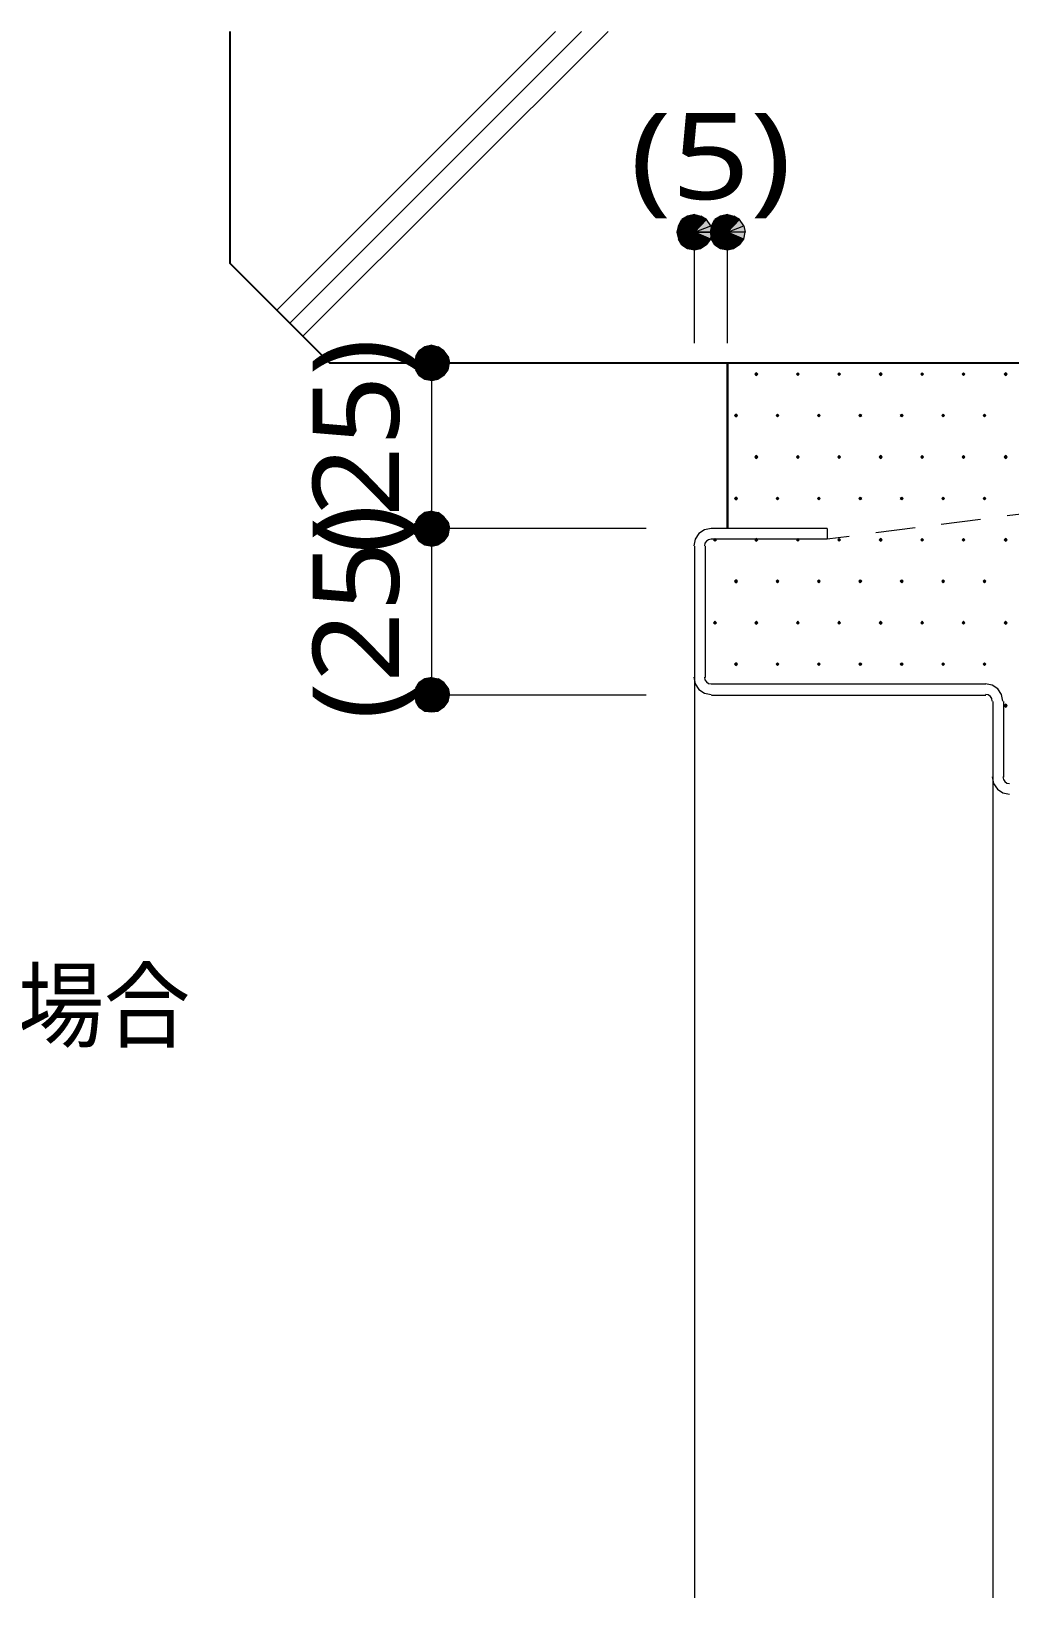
# Model space of a CAD drawing. Header units: millimetres. Extents: x 0 to 420, y 0 to 297.
# Drawn here: x 281.19 to 310.68, y 222.36 to 269.56 of the extents above; entities that cross this region are included whole.
import ezdxf
from ezdxf.enums import TextEntityAlignment as Align

# ---------------------------------------------------------------- set-up
doc = ezdxf.new("R2010")
doc.units = ezdxf.units.MM
doc.styles.add('kst32b', font='NotoSansJP-Variable.ttf')

msp = doc.modelspace()

# ---------------------------------------------------------------- hatches: boundary and pattern name
h = msp.add_hatch(color=7)
h.paths.add_polyline_path([(300.969, 263.991), (300.8, 263.885), (301.18, 263.504), (300.969, 263.991)])
h.paths.add_polyline_path([(300.8, 263.885), (301.18, 263.504), (300.694, 263.694), (300.8, 263.885)])
h.paths.add_polyline_path([(301.18, 263.504), (300.694, 263.694), (300.651, 263.504), (301.18, 263.504)])
h = msp.add_hatch(color=7)
h.paths.add_polyline_path([(301.54, 263.885), (301.371, 263.991), (301.18, 263.504), (301.54, 263.885)])
h.paths.add_polyline_path([(301.371, 263.991), (301.18, 263.504), (301.18, 264.033), (301.371, 263.991)])
h.paths.add_polyline_path([(301.18, 263.504), (301.18, 264.033), (300.969, 263.991), (301.18, 263.504)])
h = msp.add_hatch(color=7)
h.paths.add_polyline_path([(301.667, 263.292), (301.688, 263.504), (301.18, 263.504), (301.667, 263.292)])
h.paths.add_polyline_path([(301.688, 263.504), (301.18, 263.504), (301.667, 263.694), (301.688, 263.504)])
h.paths.add_polyline_path([(301.18, 263.504), (301.667, 263.694), (301.54, 263.885), (301.18, 263.504)])
h = msp.add_hatch(color=7)
h.paths.add_polyline_path([(301.964, 263.991), (301.794, 263.885), (302.175, 263.504), (301.964, 263.991)])
h.paths.add_polyline_path([(301.794, 263.885), (302.175, 263.504), (301.688, 263.694), (301.794, 263.885)])
h.paths.add_polyline_path([(302.175, 263.504), (301.688, 263.694), (301.646, 263.504), (302.175, 263.504)])
h = msp.add_hatch(color=7)
h.paths.add_polyline_path([(302.535, 263.885), (302.366, 263.991), (302.175, 263.504), (302.535, 263.885)])
h.paths.add_polyline_path([(302.366, 263.991), (302.175, 263.504), (302.175, 264.033), (302.366, 263.991)])
h.paths.add_polyline_path([(302.175, 263.504), (302.175, 264.033), (301.964, 263.991), (302.175, 263.504)])
h = msp.add_hatch(color=7)
h.paths.add_polyline_path([(302.662, 263.292), (302.704, 263.504), (302.175, 263.504), (302.662, 263.292)])
h.paths.add_polyline_path([(302.704, 263.504), (302.175, 263.504), (302.662, 263.694), (302.704, 263.504)])
h.paths.add_polyline_path([(302.175, 263.504), (302.662, 263.694), (302.535, 263.885), (302.175, 263.504)])
h = msp.add_hatch(color=7)
h.paths.add_polyline_path([(300.651, 263.504), (300.694, 263.292), (301.18, 263.504), (300.651, 263.504)])
h.paths.add_polyline_path([(300.694, 263.292), (301.18, 263.504), (300.8, 263.123), (300.694, 263.292)])
h.paths.add_polyline_path([(301.18, 263.504), (300.8, 263.123), (300.969, 263.017), (301.18, 263.504)])
for points in [[(300.969, 263.017), (301.18, 262.975), (301.18, 263.504), (300.969, 263.017)], [(301.964, 263.017), (302.175, 262.975), (302.175, 263.504), (301.964, 263.017)], [(293.053, 259.08), (293.264, 259.038), (293.264, 259.567), (293.053, 259.08)], [(303.043, 259.271), (303.022, 259.249), (303.001, 259.228), (303.022, 259.207), (303.043, 259.186), (303.064, 259.207), (303.086, 259.228), (303.064, 259.249), (303.043, 259.271)], [(304.292, 259.271), (304.271, 259.249), (304.25, 259.228), (304.271, 259.207), (304.292, 259.186), (304.313, 259.207), (304.334, 259.228), (304.313, 259.249), (304.292, 259.271)], [(305.541, 259.271), (305.52, 259.249), (305.498, 259.228), (305.52, 259.207), (305.541, 259.186), (305.562, 259.207), (305.583, 259.228), (305.562, 259.249), (305.541, 259.271)], [(306.79, 259.271), (306.769, 259.249), (306.747, 259.228), (306.769, 259.207), (306.79, 259.186), (306.811, 259.207), (306.832, 259.228), (306.811, 259.249), (306.79, 259.271)], [(308.038, 259.271), (308.017, 259.249), (307.996, 259.228), (308.017, 259.207), (308.038, 259.186), (308.06, 259.207), (308.081, 259.228), (308.06, 259.249), (308.038, 259.271)], [(309.287, 259.271), (309.266, 259.249), (309.245, 259.228), (309.266, 259.207), (309.287, 259.186), (309.309, 259.207), (309.33, 259.228), (309.309, 259.249), (309.287, 259.271)], [(310.557, 259.271), (310.536, 259.249), (310.515, 259.228), (310.536, 259.207), (310.557, 259.186), (310.579, 259.207), (310.6, 259.228), (310.579, 259.249), (310.557, 259.271)], [(302.429, 258.022), (302.408, 258), (302.387, 257.979), (302.408, 257.958), (302.429, 257.937), (302.45, 257.958), (302.472, 257.979), (302.45, 258), (302.429, 258.022)], [(303.678, 258.022), (303.657, 258), (303.636, 257.979), (303.657, 257.958), (303.678, 257.937), (303.699, 257.958), (303.721, 257.979), (303.699, 258), (303.678, 258.022)], [(304.927, 258.022), (304.906, 258), (304.885, 257.979), (304.906, 257.958), (304.927, 257.937), (304.948, 257.958), (304.969, 257.979), (304.948, 258), (304.927, 258.022)], [(306.176, 258.022), (306.155, 258), (306.134, 257.979), (306.155, 257.958), (306.176, 257.937), (306.197, 257.958), (306.218, 257.979), (306.197, 258), (306.176, 258.022)], [(307.425, 258.022), (307.404, 258), (307.382, 257.979), (307.404, 257.958), (307.425, 257.937), (307.446, 257.958), (307.467, 257.979), (307.446, 258), (307.425, 258.022)], [(308.673, 258.022), (308.652, 258), (308.631, 257.979), (308.652, 257.958), (308.673, 257.937), (308.695, 257.958), (308.716, 257.979), (308.695, 258), (308.673, 258.022)], [(309.922, 258.022), (309.901, 258), (309.88, 257.979), (309.901, 257.958), (309.922, 257.937), (309.944, 257.958), (309.965, 257.979), (309.944, 258), (309.922, 258.022)], [(303.043, 256.773), (303.022, 256.752), (303.001, 256.73), (303.022, 256.709), (303.043, 256.688), (303.064, 256.709), (303.086, 256.73), (303.064, 256.752), (303.043, 256.773)], [(304.292, 256.773), (304.271, 256.752), (304.25, 256.73), (304.271, 256.709), (304.292, 256.688), (304.313, 256.709), (304.334, 256.73), (304.313, 256.752), (304.292, 256.773)], [(305.541, 256.773), (305.52, 256.752), (305.498, 256.73), (305.52, 256.709), (305.541, 256.688), (305.562, 256.709), (305.583, 256.73), (305.562, 256.752), (305.541, 256.773)], [(306.79, 256.773), (306.769, 256.752), (306.747, 256.73), (306.769, 256.709), (306.79, 256.688), (306.811, 256.709), (306.832, 256.73), (306.811, 256.752), (306.79, 256.773)], [(308.038, 256.773), (308.017, 256.752), (307.996, 256.73), (308.017, 256.709), (308.038, 256.688), (308.06, 256.709), (308.081, 256.73), (308.06, 256.752), (308.038, 256.773)], [(309.287, 256.773), (309.266, 256.752), (309.245, 256.73), (309.266, 256.709), (309.287, 256.688), (309.309, 256.709), (309.33, 256.73), (309.309, 256.752), (309.287, 256.773)], [(310.557, 256.773), (310.536, 256.752), (310.515, 256.73), (310.536, 256.709), (310.557, 256.688), (310.579, 256.709), (310.6, 256.73), (310.579, 256.752), (310.557, 256.773)], [(302.429, 255.524), (302.408, 255.503), (302.387, 255.482), (302.408, 255.46), (302.429, 255.439), (302.45, 255.46), (302.472, 255.482), (302.45, 255.503), (302.429, 255.524)], [(303.678, 255.524), (303.657, 255.503), (303.636, 255.482), (303.657, 255.46), (303.678, 255.439), (303.699, 255.46), (303.721, 255.482), (303.699, 255.503), (303.678, 255.524)], [(304.927, 255.524), (304.906, 255.503), (304.885, 255.482), (304.906, 255.46), (304.927, 255.439), (304.948, 255.46), (304.969, 255.482), (304.948, 255.503), (304.927, 255.524)], [(306.176, 255.524), (306.155, 255.503), (306.134, 255.482), (306.155, 255.46), (306.176, 255.439), (306.197, 255.46), (306.218, 255.482), (306.197, 255.503), (306.176, 255.524)], [(307.425, 255.524), (307.404, 255.503), (307.382, 255.482), (307.404, 255.46), (307.425, 255.439), (307.446, 255.46), (307.467, 255.482), (307.446, 255.503), (307.425, 255.524)], [(308.673, 255.524), (308.652, 255.503), (308.631, 255.482), (308.652, 255.46), (308.673, 255.439), (308.695, 255.46), (308.716, 255.482), (308.695, 255.503), (308.673, 255.524)], [(309.922, 255.524), (309.901, 255.503), (309.88, 255.482), (309.901, 255.46), (309.922, 255.439), (309.944, 255.46), (309.965, 255.482), (309.944, 255.503), (309.922, 255.524)], [(293.053, 254.085), (293.264, 254.042), (293.264, 254.571), (293.053, 254.085)], [(301.794, 254.275), (301.773, 254.254), (301.752, 254.233), (301.773, 254.212), (301.794, 254.19), (301.816, 254.212), (301.837, 254.233), (301.816, 254.254), (301.794, 254.275)], [(303.043, 254.275), (303.022, 254.254), (303.001, 254.233), (303.022, 254.212), (303.043, 254.19), (303.064, 254.212), (303.086, 254.233), (303.064, 254.254), (303.043, 254.275)], [(304.292, 254.275), (304.271, 254.254), (304.25, 254.233), (304.271, 254.212), (304.292, 254.19), (304.313, 254.212), (304.334, 254.233), (304.313, 254.254), (304.292, 254.275)], [(305.541, 254.275), (305.52, 254.254), (305.498, 254.233), (305.52, 254.212), (305.541, 254.19), (305.562, 254.212), (305.583, 254.233), (305.562, 254.254), (305.541, 254.275)], [(306.79, 254.275), (306.769, 254.254), (306.747, 254.233), (306.769, 254.212), (306.79, 254.19), (306.811, 254.212), (306.832, 254.233), (306.811, 254.254), (306.79, 254.275)], [(308.038, 254.275), (308.017, 254.254), (307.996, 254.233), (308.017, 254.212), (308.038, 254.19), (308.06, 254.212), (308.081, 254.233), (308.06, 254.254), (308.038, 254.275)], [(309.287, 254.275), (309.266, 254.254), (309.245, 254.233), (309.266, 254.212), (309.287, 254.19), (309.309, 254.212), (309.33, 254.233), (309.309, 254.254), (309.287, 254.275)], [(310.557, 254.275), (310.536, 254.254), (310.515, 254.233), (310.536, 254.212), (310.557, 254.19), (310.579, 254.212), (310.6, 254.233), (310.579, 254.254), (310.557, 254.275)], [(302.429, 253.026), (302.408, 253.005), (302.387, 252.984), (302.408, 252.963), (302.429, 252.942), (302.45, 252.963), (302.472, 252.984), (302.45, 253.005), (302.429, 253.026)], [(303.678, 253.026), (303.657, 253.005), (303.636, 252.984), (303.657, 252.963), (303.678, 252.942), (303.699, 252.963), (303.721, 252.984), (303.699, 253.005), (303.678, 253.026)], [(304.927, 253.026), (304.906, 253.005), (304.885, 252.984), (304.906, 252.963), (304.927, 252.942), (304.948, 252.963), (304.969, 252.984), (304.948, 253.005), (304.927, 253.026)], [(306.176, 253.026), (306.155, 253.005), (306.134, 252.984), (306.155, 252.963), (306.176, 252.942), (306.197, 252.963), (306.218, 252.984), (306.197, 253.005), (306.176, 253.026)], [(307.425, 253.026), (307.404, 253.005), (307.382, 252.984), (307.404, 252.963), (307.425, 252.942), (307.446, 252.963), (307.467, 252.984), (307.446, 253.005), (307.425, 253.026)], [(308.673, 253.026), (308.652, 253.005), (308.631, 252.984), (308.652, 252.963), (308.673, 252.942), (308.695, 252.963), (308.716, 252.984), (308.695, 253.005), (308.673, 253.026)], [(309.922, 253.026), (309.901, 253.005), (309.88, 252.984), (309.901, 252.963), (309.922, 252.942), (309.944, 252.963), (309.965, 252.984), (309.944, 253.005), (309.922, 253.026)], [(301.794, 251.778), (301.773, 251.756), (301.752, 251.735), (301.773, 251.714), (301.794, 251.693), (301.816, 251.714), (301.837, 251.735), (301.816, 251.756), (301.794, 251.778)], [(303.043, 251.778), (303.022, 251.756), (303.001, 251.735), (303.022, 251.714), (303.043, 251.693), (303.064, 251.714), (303.086, 251.735), (303.064, 251.756), (303.043, 251.778)], [(304.292, 251.778), (304.271, 251.756), (304.25, 251.735), (304.271, 251.714), (304.292, 251.693), (304.313, 251.714), (304.334, 251.735), (304.313, 251.756), (304.292, 251.778)], [(305.541, 251.778), (305.52, 251.756), (305.498, 251.735), (305.52, 251.714), (305.541, 251.693), (305.562, 251.714), (305.583, 251.735), (305.562, 251.756), (305.541, 251.778)], [(306.79, 251.778), (306.769, 251.756), (306.747, 251.735), (306.769, 251.714), (306.79, 251.693), (306.811, 251.714), (306.832, 251.735), (306.811, 251.756), (306.79, 251.778)], [(308.038, 251.778), (308.017, 251.756), (307.996, 251.735), (308.017, 251.714), (308.038, 251.693), (308.06, 251.714), (308.081, 251.735), (308.06, 251.756), (308.038, 251.778)], [(309.287, 251.778), (309.266, 251.756), (309.245, 251.735), (309.266, 251.714), (309.287, 251.693), (309.309, 251.714), (309.33, 251.735), (309.309, 251.756), (309.287, 251.778)], [(310.557, 251.778), (310.536, 251.756), (310.515, 251.735), (310.536, 251.714), (310.557, 251.693), (310.579, 251.714), (310.6, 251.735), (310.579, 251.756), (310.557, 251.778)], [(302.429, 250.529), (302.408, 250.507), (302.387, 250.486), (302.408, 250.465), (302.429, 250.444), (302.45, 250.465), (302.472, 250.486), (302.45, 250.507), (302.429, 250.529)], [(303.678, 250.529), (303.657, 250.507), (303.636, 250.486), (303.657, 250.465), (303.678, 250.444), (303.699, 250.465), (303.721, 250.486), (303.699, 250.507), (303.678, 250.529)], [(304.927, 250.529), (304.906, 250.507), (304.885, 250.486), (304.906, 250.465), (304.927, 250.444), (304.948, 250.465), (304.969, 250.486), (304.948, 250.507), (304.927, 250.529)], [(306.176, 250.529), (306.155, 250.507), (306.134, 250.486), (306.155, 250.465), (306.176, 250.444), (306.197, 250.465), (306.218, 250.486), (306.197, 250.507), (306.176, 250.529)], [(307.425, 250.529), (307.404, 250.507), (307.382, 250.486), (307.404, 250.465), (307.425, 250.444), (307.446, 250.465), (307.467, 250.486), (307.446, 250.507), (307.425, 250.529)], [(308.673, 250.529), (308.652, 250.507), (308.631, 250.486), (308.652, 250.465), (308.673, 250.444), (308.695, 250.465), (308.716, 250.486), (308.695, 250.507), (308.673, 250.529)], [(309.922, 250.529), (309.901, 250.507), (309.88, 250.486), (309.901, 250.465), (309.922, 250.444), (309.944, 250.465), (309.965, 250.486), (309.944, 250.507), (309.922, 250.529)], [(293.053, 249.068), (293.264, 249.047), (293.264, 249.555), (293.053, 249.068)], [(310.557, 249.28), (310.536, 249.259), (310.515, 249.237), (310.536, 249.216), (310.557, 249.195), (310.579, 249.216), (310.6, 249.237), (310.579, 249.259), (310.557, 249.28)]]:
    msp.add_hatch(color=7).paths.add_polyline_path(points)
h = msp.add_hatch(color=7)
h.paths.add_polyline_path([(301.18, 262.975), (301.371, 263.017), (301.18, 263.504), (301.18, 262.975)])
h.paths.add_polyline_path([(301.371, 263.017), (301.18, 263.504), (301.54, 263.123), (301.371, 263.017)])
h.paths.add_polyline_path([(301.18, 263.504), (301.54, 263.123), (301.667, 263.292), (301.18, 263.504)])
h = msp.add_hatch(color=7)
h.paths.add_polyline_path([(301.646, 263.504), (301.688, 263.292), (302.175, 263.504), (301.646, 263.504)])
h.paths.add_polyline_path([(301.688, 263.292), (302.175, 263.504), (301.794, 263.123), (301.688, 263.292)])
h.paths.add_polyline_path([(302.175, 263.504), (301.794, 263.123), (301.964, 263.017), (302.175, 263.504)])
h = msp.add_hatch(color=7)
h.paths.add_polyline_path([(302.175, 262.975), (302.366, 263.017), (302.175, 263.504), (302.175, 262.975)])
h.paths.add_polyline_path([(302.366, 263.017), (302.175, 263.504), (302.535, 263.123), (302.366, 263.017)])
h.paths.add_polyline_path([(302.175, 263.504), (302.535, 263.123), (302.662, 263.292), (302.175, 263.504)])
h = msp.add_hatch(color=7)
h.paths.add_polyline_path([(293.624, 259.927), (293.455, 260.054), (293.264, 259.567), (293.624, 259.927)])
h.paths.add_polyline_path([(293.455, 260.054), (293.264, 259.567), (293.264, 260.096), (293.455, 260.054)])
h.paths.add_polyline_path([(293.264, 259.567), (293.264, 260.096), (293.053, 260.054), (293.264, 259.567)])
h = msp.add_hatch(color=7)
h.paths.add_polyline_path([(293.053, 260.054), (292.883, 259.927), (293.264, 259.567), (293.053, 260.054)])
h.paths.add_polyline_path([(292.883, 259.927), (293.264, 259.567), (292.777, 259.757), (292.883, 259.927)])
h.paths.add_polyline_path([(293.264, 259.567), (292.777, 259.757), (292.735, 259.567), (293.264, 259.567)])
h = msp.add_hatch(color=7)
h.paths.add_polyline_path([(293.751, 259.355), (293.793, 259.567), (293.264, 259.567), (293.751, 259.355)])
h.paths.add_polyline_path([(293.793, 259.567), (293.264, 259.567), (293.751, 259.757), (293.793, 259.567)])
h.paths.add_polyline_path([(293.264, 259.567), (293.751, 259.757), (293.624, 259.927), (293.264, 259.567)])
h = msp.add_hatch(color=7)
h.paths.add_polyline_path([(292.735, 259.567), (292.777, 259.355), (293.264, 259.567), (292.735, 259.567)])
h.paths.add_polyline_path([(292.777, 259.355), (293.264, 259.567), (292.883, 259.186), (292.777, 259.355)])
h.paths.add_polyline_path([(293.264, 259.567), (292.883, 259.186), (293.053, 259.08), (293.264, 259.567)])
h = msp.add_hatch(color=7)
h.paths.add_polyline_path([(293.264, 259.038), (293.455, 259.08), (293.264, 259.567), (293.264, 259.038)])
h.paths.add_polyline_path([(293.455, 259.08), (293.264, 259.567), (293.624, 259.186), (293.455, 259.08)])
h.paths.add_polyline_path([(293.264, 259.567), (293.624, 259.186), (293.751, 259.355), (293.264, 259.567)])
h = msp.add_hatch(color=7)
h.paths.add_polyline_path([(293.053, 255.058), (292.883, 254.931), (293.264, 254.571), (293.053, 255.058)])
h.paths.add_polyline_path([(292.883, 254.931), (293.264, 254.571), (292.777, 254.762), (292.883, 254.931)])
h.paths.add_polyline_path([(293.264, 254.571), (292.777, 254.762), (292.735, 254.571), (293.264, 254.571)])
h = msp.add_hatch(color=7)
h.paths.add_polyline_path([(293.624, 254.931), (293.455, 255.058), (293.264, 254.571), (293.624, 254.931)])
h.paths.add_polyline_path([(293.455, 255.058), (293.264, 254.571), (293.264, 255.101), (293.455, 255.058)])
h.paths.add_polyline_path([(293.264, 254.571), (293.264, 255.101), (293.053, 255.058), (293.264, 254.571)])
h = msp.add_hatch(color=7)
h.paths.add_polyline_path([(293.751, 254.36), (293.793, 254.571), (293.264, 254.571), (293.751, 254.36)])
h.paths.add_polyline_path([(293.793, 254.571), (293.264, 254.571), (293.751, 254.762), (293.793, 254.571)])
h.paths.add_polyline_path([(293.264, 254.571), (293.751, 254.762), (293.624, 254.931), (293.264, 254.571)])
h = msp.add_hatch(color=7)
h.paths.add_polyline_path([(292.735, 254.571), (292.777, 254.36), (293.264, 254.571), (292.735, 254.571)])
h.paths.add_polyline_path([(292.777, 254.36), (293.264, 254.571), (292.883, 254.19), (292.777, 254.36)])
h.paths.add_polyline_path([(293.264, 254.571), (292.883, 254.19), (293.053, 254.085), (293.264, 254.571)])
h = msp.add_hatch(color=7)
h.paths.add_polyline_path([(293.264, 254.042), (293.455, 254.085), (293.264, 254.571), (293.264, 254.042)])
h.paths.add_polyline_path([(293.455, 254.085), (293.264, 254.571), (293.624, 254.19), (293.455, 254.085)])
h.paths.add_polyline_path([(293.264, 254.571), (293.624, 254.19), (293.751, 254.36), (293.264, 254.571)])
h = msp.add_hatch(color=7)
h.paths.add_polyline_path([(293.053, 250.042), (292.883, 249.936), (293.264, 249.555), (293.053, 250.042)])
h.paths.add_polyline_path([(292.883, 249.936), (293.264, 249.555), (292.777, 249.767), (292.883, 249.936)])
h.paths.add_polyline_path([(293.264, 249.555), (292.777, 249.767), (292.735, 249.555), (293.264, 249.555)])
h = msp.add_hatch(color=7)
h.paths.add_polyline_path([(293.624, 249.936), (293.455, 250.042), (293.264, 249.555), (293.624, 249.936)])
h.paths.add_polyline_path([(293.455, 250.042), (293.264, 249.555), (293.264, 250.084), (293.455, 250.042)])
h.paths.add_polyline_path([(293.264, 249.555), (293.264, 250.084), (293.053, 250.042), (293.264, 249.555)])
h = msp.add_hatch(color=7)
h.paths.add_polyline_path([(293.751, 249.364), (293.793, 249.555), (293.264, 249.555), (293.751, 249.364)])
h.paths.add_polyline_path([(293.793, 249.555), (293.264, 249.555), (293.751, 249.767), (293.793, 249.555)])
h.paths.add_polyline_path([(293.264, 249.555), (293.751, 249.767), (293.624, 249.936), (293.264, 249.555)])
h = msp.add_hatch(color=7)
h.paths.add_polyline_path([(292.735, 249.555), (292.777, 249.364), (293.264, 249.555), (292.735, 249.555)])
h.paths.add_polyline_path([(292.777, 249.364), (293.264, 249.555), (292.883, 249.195), (292.777, 249.364)])
h.paths.add_polyline_path([(293.264, 249.555), (292.883, 249.195), (293.053, 249.068), (293.264, 249.555)])
h = msp.add_hatch(color=7)
h.paths.add_polyline_path([(293.264, 249.047), (293.455, 249.068), (293.264, 249.555), (293.264, 249.047)])
h.paths.add_polyline_path([(293.455, 249.068), (293.264, 249.555), (293.624, 249.195), (293.455, 249.068)])
h.paths.add_polyline_path([(293.264, 249.555), (293.624, 249.195), (293.751, 249.364), (293.264, 249.555)])

# ---------------------------------------------------------------- linework, layer by layer
at = {"lineweight": 25}
for points in [[(287.168, 269.557), (287.168, 262.572), (290.174, 259.567)], [(290.174, 259.567), (323.173, 259.567)]]:
    msp.add_lwpolyline(points, dxfattribs=at)
at = {"lineweight": 13}
for points in [[(288.586, 261.154), (296.989, 269.557)], [(288.967, 260.752), (297.773, 269.557)], [(289.37, 260.371), (298.577, 269.557)], [(301.18, 260.159), (301.18, 263.504)], [(301.18, 263.504), (302.175, 263.504)], [(302.175, 260.159), (302.175, 263.504)], [(293.264, 249.555), (293.264, 254.571), (293.264, 259.567)], [(311.785, 255.101), (310.6, 254.953)], [(299.72, 254.571), (293.264, 254.571)], [(301.678, 254.571), (301.476, 254.531), (301.311, 254.42), (301.2, 254.255), (301.159, 254.053)], [(305.181, 254.571), (301.688, 254.571)], [(305.181, 254.571), (305.181, 254.254)], [(307.827, 254.593), (306.641, 254.445)], [(309.795, 254.847), (308.61, 254.698)], [(301.18, 254.042), (301.18, 250.084)], [(301.678, 254.254), (301.6, 254.238), (301.536, 254.195), (301.493, 254.131), (301.477, 254.053)], [(301.498, 254.042), (301.498, 250.084)], [(305.181, 254.254), (301.688, 254.254)], [(305.837, 254.339), (305.181, 254.254)], [(301.159, 250.095), (301.2, 249.893), (301.311, 249.728), (301.476, 249.617), (301.678, 249.576)], [(301.18, 250.084), (301.18, 222.356)], [(301.477, 250.095), (301.493, 250.016), (301.536, 249.953), (301.6, 249.909), (301.678, 249.894)], [(301.688, 249.894), (309.965, 249.894)], [(310.473, 249.375), (310.432, 249.577), (310.321, 249.742), (310.156, 249.853), (309.954, 249.894)], [(299.72, 249.555), (293.264, 249.555)], [(301.688, 249.555), (309.965, 249.555)], [(310.155, 249.375), (310.139, 249.453), (310.096, 249.517), (310.032, 249.56), (309.954, 249.576)], [(310.176, 249.364), (310.176, 247.079)], [(310.494, 249.364), (310.494, 247.079)], [(310.155, 247.089), (310.196, 246.887), (310.307, 246.722), (310.472, 246.611), (310.674, 246.571)], [(310.176, 247.079), (310.176, 222.356)], [(310.473, 247.089), (310.488, 247.011), (310.532, 246.947), (310.595, 246.904), (310.674, 246.888)]]:
    msp.add_lwpolyline(points, dxfattribs=at)
at = {"lineweight": 0}
for points in [[(300.8, 263.885), (301.18, 263.504), (300.694, 263.694)], [(300.969, 263.991), (300.8, 263.885), (301.18, 263.504)], [(301.18, 263.504), (301.18, 264.033), (300.969, 263.991)], [(301.371, 263.991), (301.18, 263.504), (301.18, 264.033)], [(301.54, 263.885), (301.371, 263.991), (301.18, 263.504)], [(301.18, 263.504), (301.667, 263.694), (301.54, 263.885)], [(301.794, 263.885), (302.175, 263.504), (301.688, 263.694)], [(301.964, 263.991), (301.794, 263.885), (302.175, 263.504)], [(302.175, 263.504), (302.175, 264.033), (301.964, 263.991)], [(302.366, 263.991), (302.175, 263.504), (302.175, 264.033)], [(302.535, 263.885), (302.366, 263.991), (302.175, 263.504)], [(302.175, 263.504), (302.662, 263.694), (302.535, 263.885)], [(301.18, 263.504), (300.694, 263.694), (300.651, 263.504)], [(300.651, 263.504), (300.694, 263.292), (301.18, 263.504)], [(300.694, 263.292), (301.18, 263.504), (300.8, 263.123)], [(301.18, 263.504), (300.8, 263.123), (300.969, 263.017)], [(300.969, 263.017), (301.18, 262.975), (301.18, 263.504)], [(301.688, 263.504), (301.18, 263.504), (301.667, 263.694)], [(301.18, 262.975), (301.371, 263.017), (301.18, 263.504)], [(301.371, 263.017), (301.18, 263.504), (301.54, 263.123)], [(301.18, 263.504), (301.54, 263.123), (301.667, 263.292)], [(301.667, 263.292), (301.688, 263.504), (301.18, 263.504)], [(302.175, 263.504), (301.688, 263.694), (301.646, 263.504)], [(301.646, 263.504), (301.688, 263.292), (302.175, 263.504)], [(301.688, 263.292), (302.175, 263.504), (301.794, 263.123)], [(302.175, 263.504), (301.794, 263.123), (301.964, 263.017)], [(301.964, 263.017), (302.175, 262.975), (302.175, 263.504)], [(302.704, 263.504), (302.175, 263.504), (302.662, 263.694)], [(302.175, 262.975), (302.366, 263.017), (302.175, 263.504)], [(302.366, 263.017), (302.175, 263.504), (302.535, 263.123)], [(302.175, 263.504), (302.535, 263.123), (302.662, 263.292)], [(302.662, 263.292), (302.704, 263.504), (302.175, 263.504)], [(293.264, 259.567), (293.264, 260.096), (293.053, 260.054)], [(293.455, 260.054), (293.264, 259.567), (293.264, 260.096)], [(293.264, 259.567), (292.777, 259.757), (292.735, 259.567)], [(292.883, 259.927), (293.264, 259.567), (292.777, 259.757)], [(293.053, 260.054), (292.883, 259.927), (293.264, 259.567)], [(293.624, 259.927), (293.455, 260.054), (293.264, 259.567)], [(293.264, 259.567), (293.751, 259.757), (293.624, 259.927)], [(293.793, 259.567), (293.264, 259.567), (293.751, 259.757)], [(292.735, 259.567), (292.777, 259.355), (293.264, 259.567)], [(292.777, 259.355), (293.264, 259.567), (292.883, 259.186)], [(293.264, 259.567), (292.883, 259.186), (293.053, 259.08)], [(293.053, 259.08), (293.264, 259.038), (293.264, 259.567)], [(293.264, 259.038), (293.455, 259.08), (293.264, 259.567)], [(293.455, 259.08), (293.264, 259.567), (293.624, 259.186)], [(293.264, 259.567), (293.624, 259.186), (293.751, 259.355)], [(293.751, 259.355), (293.793, 259.567), (293.264, 259.567)], [(303.043, 259.271), (303.022, 259.249), (303.001, 259.228), (303.022, 259.207), (303.043, 259.186), (303.064, 259.207), (303.086, 259.228), (303.064, 259.249)], [(304.292, 259.271), (304.271, 259.249), (304.25, 259.228), (304.271, 259.207), (304.292, 259.186), (304.313, 259.207), (304.334, 259.228), (304.313, 259.249)], [(305.541, 259.271), (305.52, 259.249), (305.498, 259.228), (305.52, 259.207), (305.541, 259.186), (305.562, 259.207), (305.583, 259.228), (305.562, 259.249)], [(306.79, 259.271), (306.769, 259.249), (306.747, 259.228), (306.769, 259.207), (306.79, 259.186), (306.811, 259.207), (306.832, 259.228), (306.811, 259.249)], [(308.038, 259.271), (308.017, 259.249), (307.996, 259.228), (308.017, 259.207), (308.038, 259.186), (308.06, 259.207), (308.081, 259.228), (308.06, 259.249)], [(309.287, 259.271), (309.266, 259.249), (309.245, 259.228), (309.266, 259.207), (309.287, 259.186), (309.309, 259.207), (309.33, 259.228), (309.309, 259.249)], [(310.557, 259.271), (310.536, 259.249), (310.515, 259.228), (310.536, 259.207), (310.557, 259.186), (310.579, 259.207), (310.6, 259.228), (310.579, 259.249)], [(302.429, 258.022), (302.408, 258), (302.387, 257.979), (302.408, 257.958), (302.429, 257.937), (302.45, 257.958), (302.472, 257.979), (302.45, 258)], [(303.678, 258.022), (303.657, 258), (303.636, 257.979), (303.657, 257.958), (303.678, 257.937), (303.699, 257.958), (303.721, 257.979), (303.699, 258)], [(304.927, 258.022), (304.906, 258), (304.885, 257.979), (304.906, 257.958), (304.927, 257.937), (304.948, 257.958), (304.969, 257.979), (304.948, 258)], [(306.176, 258.022), (306.155, 258), (306.134, 257.979), (306.155, 257.958), (306.176, 257.937), (306.197, 257.958), (306.218, 257.979), (306.197, 258)], [(307.425, 258.022), (307.404, 258), (307.382, 257.979), (307.404, 257.958), (307.425, 257.937), (307.446, 257.958), (307.467, 257.979), (307.446, 258)], [(308.673, 258.022), (308.652, 258), (308.631, 257.979), (308.652, 257.958), (308.673, 257.937), (308.695, 257.958), (308.716, 257.979), (308.695, 258)], [(309.922, 258.022), (309.901, 258), (309.88, 257.979), (309.901, 257.958), (309.922, 257.937), (309.944, 257.958), (309.965, 257.979), (309.944, 258)], [(303.043, 256.773), (303.022, 256.752), (303.001, 256.73), (303.022, 256.709), (303.043, 256.688), (303.064, 256.709), (303.086, 256.73), (303.064, 256.752)], [(304.292, 256.773), (304.271, 256.752), (304.25, 256.73), (304.271, 256.709), (304.292, 256.688), (304.313, 256.709), (304.334, 256.73), (304.313, 256.752)], [(305.541, 256.773), (305.52, 256.752), (305.498, 256.73), (305.52, 256.709), (305.541, 256.688), (305.562, 256.709), (305.583, 256.73), (305.562, 256.752)], [(306.79, 256.773), (306.769, 256.752), (306.747, 256.73), (306.769, 256.709), (306.79, 256.688), (306.811, 256.709), (306.832, 256.73), (306.811, 256.752)], [(308.038, 256.773), (308.017, 256.752), (307.996, 256.73), (308.017, 256.709), (308.038, 256.688), (308.06, 256.709), (308.081, 256.73), (308.06, 256.752)], [(309.287, 256.773), (309.266, 256.752), (309.245, 256.73), (309.266, 256.709), (309.287, 256.688), (309.309, 256.709), (309.33, 256.73), (309.309, 256.752)], [(310.557, 256.773), (310.536, 256.752), (310.515, 256.73), (310.536, 256.709), (310.557, 256.688), (310.579, 256.709), (310.6, 256.73), (310.579, 256.752)], [(302.429, 255.524), (302.408, 255.503), (302.387, 255.482), (302.408, 255.46), (302.429, 255.439), (302.45, 255.46), (302.472, 255.482), (302.45, 255.503)], [(303.678, 255.524), (303.657, 255.503), (303.636, 255.482), (303.657, 255.46), (303.678, 255.439), (303.699, 255.46), (303.721, 255.482), (303.699, 255.503)], [(304.927, 255.524), (304.906, 255.503), (304.885, 255.482), (304.906, 255.46), (304.927, 255.439), (304.948, 255.46), (304.969, 255.482), (304.948, 255.503)], [(306.176, 255.524), (306.155, 255.503), (306.134, 255.482), (306.155, 255.46), (306.176, 255.439), (306.197, 255.46), (306.218, 255.482), (306.197, 255.503)], [(307.425, 255.524), (307.404, 255.503), (307.382, 255.482), (307.404, 255.46), (307.425, 255.439), (307.446, 255.46), (307.467, 255.482), (307.446, 255.503)], [(308.673, 255.524), (308.652, 255.503), (308.631, 255.482), (308.652, 255.46), (308.673, 255.439), (308.695, 255.46), (308.716, 255.482), (308.695, 255.503)], [(309.922, 255.524), (309.901, 255.503), (309.88, 255.482), (309.901, 255.46), (309.922, 255.439), (309.944, 255.46), (309.965, 255.482), (309.944, 255.503)], [(292.883, 254.931), (293.264, 254.571), (292.777, 254.762)], [(293.053, 255.058), (292.883, 254.931), (293.264, 254.571)], [(293.264, 254.571), (293.264, 255.101), (293.053, 255.058)], [(293.455, 255.058), (293.264, 254.571), (293.264, 255.101)], [(293.624, 254.931), (293.455, 255.058), (293.264, 254.571)], [(293.264, 254.571), (293.751, 254.762), (293.624, 254.931)], [(293.264, 254.571), (292.777, 254.762), (292.735, 254.571)], [(292.735, 254.571), (292.777, 254.36), (293.264, 254.571)], [(292.777, 254.36), (293.264, 254.571), (292.883, 254.19)], [(293.264, 254.571), (292.883, 254.19), (293.053, 254.085)], [(293.053, 254.085), (293.264, 254.042), (293.264, 254.571)], [(293.793, 254.571), (293.264, 254.571), (293.751, 254.762)], [(293.264, 254.042), (293.455, 254.085), (293.264, 254.571)], [(293.455, 254.085), (293.264, 254.571), (293.624, 254.19)], [(293.264, 254.571), (293.624, 254.19), (293.751, 254.36)], [(293.751, 254.36), (293.793, 254.571), (293.264, 254.571)], [(301.794, 254.275), (301.773, 254.254), (301.752, 254.233), (301.773, 254.212), (301.794, 254.19), (301.816, 254.212), (301.837, 254.233), (301.816, 254.254)], [(303.043, 254.275), (303.022, 254.254), (303.001, 254.233), (303.022, 254.212), (303.043, 254.19), (303.064, 254.212), (303.086, 254.233), (303.064, 254.254)], [(304.292, 254.275), (304.271, 254.254), (304.25, 254.233), (304.271, 254.212), (304.292, 254.19), (304.313, 254.212), (304.334, 254.233), (304.313, 254.254)], [(305.541, 254.275), (305.52, 254.254), (305.498, 254.233), (305.52, 254.212), (305.541, 254.19), (305.562, 254.212), (305.583, 254.233), (305.562, 254.254)], [(306.79, 254.275), (306.769, 254.254), (306.747, 254.233), (306.769, 254.212), (306.79, 254.19), (306.811, 254.212), (306.832, 254.233), (306.811, 254.254)], [(308.038, 254.275), (308.017, 254.254), (307.996, 254.233), (308.017, 254.212), (308.038, 254.19), (308.06, 254.212), (308.081, 254.233), (308.06, 254.254)], [(309.287, 254.275), (309.266, 254.254), (309.245, 254.233), (309.266, 254.212), (309.287, 254.19), (309.309, 254.212), (309.33, 254.233), (309.309, 254.254)], [(310.557, 254.275), (310.536, 254.254), (310.515, 254.233), (310.536, 254.212), (310.557, 254.19), (310.579, 254.212), (310.6, 254.233), (310.579, 254.254)], [(302.429, 253.026), (302.408, 253.005), (302.387, 252.984), (302.408, 252.963), (302.429, 252.942), (302.45, 252.963), (302.472, 252.984), (302.45, 253.005)], [(303.678, 253.026), (303.657, 253.005), (303.636, 252.984), (303.657, 252.963), (303.678, 252.942), (303.699, 252.963), (303.721, 252.984), (303.699, 253.005)], [(304.927, 253.026), (304.906, 253.005), (304.885, 252.984), (304.906, 252.963), (304.927, 252.942), (304.948, 252.963), (304.969, 252.984), (304.948, 253.005)], [(306.176, 253.026), (306.155, 253.005), (306.134, 252.984), (306.155, 252.963), (306.176, 252.942), (306.197, 252.963), (306.218, 252.984), (306.197, 253.005)], [(307.425, 253.026), (307.404, 253.005), (307.382, 252.984), (307.404, 252.963), (307.425, 252.942), (307.446, 252.963), (307.467, 252.984), (307.446, 253.005)], [(308.673, 253.026), (308.652, 253.005), (308.631, 252.984), (308.652, 252.963), (308.673, 252.942), (308.695, 252.963), (308.716, 252.984), (308.695, 253.005)], [(309.922, 253.026), (309.901, 253.005), (309.88, 252.984), (309.901, 252.963), (309.922, 252.942), (309.944, 252.963), (309.965, 252.984), (309.944, 253.005)], [(301.794, 251.778), (301.773, 251.756), (301.752, 251.735), (301.773, 251.714), (301.794, 251.693), (301.816, 251.714), (301.837, 251.735), (301.816, 251.756)], [(303.043, 251.778), (303.022, 251.756), (303.001, 251.735), (303.022, 251.714), (303.043, 251.693), (303.064, 251.714), (303.086, 251.735), (303.064, 251.756)], [(304.292, 251.778), (304.271, 251.756), (304.25, 251.735), (304.271, 251.714), (304.292, 251.693), (304.313, 251.714), (304.334, 251.735), (304.313, 251.756)], [(305.541, 251.778), (305.52, 251.756), (305.498, 251.735), (305.52, 251.714), (305.541, 251.693), (305.562, 251.714), (305.583, 251.735), (305.562, 251.756)], [(306.79, 251.778), (306.769, 251.756), (306.747, 251.735), (306.769, 251.714), (306.79, 251.693), (306.811, 251.714), (306.832, 251.735), (306.811, 251.756)], [(308.038, 251.778), (308.017, 251.756), (307.996, 251.735), (308.017, 251.714), (308.038, 251.693), (308.06, 251.714), (308.081, 251.735), (308.06, 251.756)], [(309.287, 251.778), (309.266, 251.756), (309.245, 251.735), (309.266, 251.714), (309.287, 251.693), (309.309, 251.714), (309.33, 251.735), (309.309, 251.756)], [(310.557, 251.778), (310.536, 251.756), (310.515, 251.735), (310.536, 251.714), (310.557, 251.693), (310.579, 251.714), (310.6, 251.735), (310.579, 251.756)], [(302.429, 250.529), (302.408, 250.507), (302.387, 250.486), (302.408, 250.465), (302.429, 250.444), (302.45, 250.465), (302.472, 250.486), (302.45, 250.507)], [(303.678, 250.529), (303.657, 250.507), (303.636, 250.486), (303.657, 250.465), (303.678, 250.444), (303.699, 250.465), (303.721, 250.486), (303.699, 250.507)], [(304.927, 250.529), (304.906, 250.507), (304.885, 250.486), (304.906, 250.465), (304.927, 250.444), (304.948, 250.465), (304.969, 250.486), (304.948, 250.507)], [(306.176, 250.529), (306.155, 250.507), (306.134, 250.486), (306.155, 250.465), (306.176, 250.444), (306.197, 250.465), (306.218, 250.486), (306.197, 250.507)], [(307.425, 250.529), (307.404, 250.507), (307.382, 250.486), (307.404, 250.465), (307.425, 250.444), (307.446, 250.465), (307.467, 250.486), (307.446, 250.507)], [(308.673, 250.529), (308.652, 250.507), (308.631, 250.486), (308.652, 250.465), (308.673, 250.444), (308.695, 250.465), (308.716, 250.486), (308.695, 250.507)], [(309.922, 250.529), (309.901, 250.507), (309.88, 250.486), (309.901, 250.465), (309.922, 250.444), (309.944, 250.465), (309.965, 250.486), (309.944, 250.507)], [(293.264, 249.555), (292.777, 249.767), (292.735, 249.555)], [(292.883, 249.936), (293.264, 249.555), (292.777, 249.767)], [(293.053, 250.042), (292.883, 249.936), (293.264, 249.555)], [(293.264, 249.555), (293.264, 250.084), (293.053, 250.042)], [(293.455, 250.042), (293.264, 249.555), (293.264, 250.084)], [(293.624, 249.936), (293.455, 250.042), (293.264, 249.555)], [(293.264, 249.555), (293.751, 249.767), (293.624, 249.936)], [(293.793, 249.555), (293.264, 249.555), (293.751, 249.767)], [(292.735, 249.555), (292.777, 249.364), (293.264, 249.555)], [(292.777, 249.364), (293.264, 249.555), (292.883, 249.195)], [(293.264, 249.555), (292.883, 249.195), (293.053, 249.068)], [(293.053, 249.068), (293.264, 249.047), (293.264, 249.555)], [(293.264, 249.047), (293.455, 249.068), (293.264, 249.555)], [(293.455, 249.068), (293.264, 249.555), (293.624, 249.195)], [(293.264, 249.555), (293.624, 249.195), (293.751, 249.364)], [(293.751, 249.364), (293.793, 249.555), (293.264, 249.555)], [(310.557, 249.28), (310.536, 249.259), (310.515, 249.237), (310.536, 249.216), (310.557, 249.195), (310.579, 249.216), (310.6, 249.237), (310.579, 249.259)]]:
    msp.add_lwpolyline(points, close=True, dxfattribs=at)
at = {"lineweight": 30}
msp.add_lwpolyline([(302.175, 254.571), (302.175, 259.567)], dxfattribs=at)

# ---------------------------------------------------------------- texts
at = {"style": 'kst32b'}
for s, height, p, p2 in [('(5)', 2.5989, (299.233, 264.499), (304.106, 264.499)), ('(25)', 2.5989, (292.269, 253.809), (292.269, 260.307)), ('(25)', 2.5989, (292.269, 248.814), (292.269, 255.311)), ('旗丁番の場合', 2.0791, (270.383, 239.162), (285.976, 239.162))]:
    msp.add_text(s, height=height, dxfattribs=at).set_placement(p, p2, align=Align.FIT)

doc.saveas('drawing.dxf')
